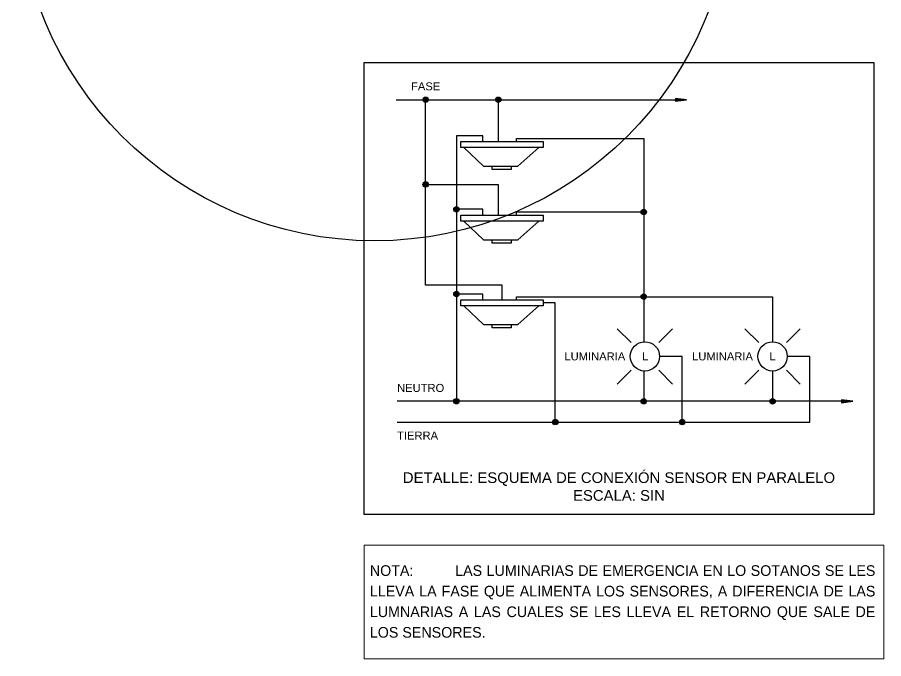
# Model space of a CAD drawing. Header units: metres. Extents: x 81 to 650, y -25 to 177.
# Drawn here: x 80.64 to 96.88, y -25.25 to -13.22 of the extents above; entities that cross this region are included whole.
import ezdxf
from ezdxf.enums import TextEntityAlignment as Align

# ---------------------------------------------------------------- set-up
doc = ezdxf.new("R2010")
doc.units = ezdxf.units.M
for name, color, linetype in [('-HAZ SENSORES', 21, 'Continuous'), ('-TEXTO ELÉCTRICO', 7, 'Continuous'), ('-TT', 4, 'Continuous'), ('RE60', 7, 'Continuous'), ('SENSOR MOVIMIENTO', 3, 'Continuous')]:
    doc.layers.add(name, color=color, linetype=linetype)
doc.layers.add('RE80', color=7, linetype='Continuous', lineweight=15)
doc.styles.add('ROMANS', font='arial.ttf')
doc.styles.get("Standard").update_dxf_attribs({"font": 'arial.ttf'})

# ---------------------------------------------------------------- blocks, each defined once
blk = doc.blocks.new('SENSOR-360-13.4')
at = {"layer": '-HAZ SENSORES'}
blk.add_circle((0, 0), 6.7, dxfattribs=at)
at = {"layer": 'SENSOR MOVIMIENTO'}
for points in [[(-0.05624235187755744, 0), (0.05624235187755744, 0)], [(0, 0.05624235187758586), (0, -0.05624235187758586)]]:
    blk.add_lwpolyline(points, dxfattribs=at)
for centre, radius in [((0, 0), 0.16894004889735), ((0, 0), 0.05624235187755888), ((0, 0.1125912003874419), 0.0208493105605605), ((0, -0.1125912003874419), 0.0208493105605605)]:
    blk.add_circle(centre, radius, dxfattribs=at)
blk = doc.blocks.new('FC')
at = {"layer": 'RE60'}
h = blk.add_hatch(dxfattribs=at)
h.set_pattern_fill('ANSI31', color=256, scale=0.005, angle=180)
h.set_pattern_definition([(225, (0.1667925915602332, -2.042552673951622e-17), (0.0004419417382415921, -0.0004419417382415923), [])])
h.paths.add_polyline_path([(0, 0), (0.14, 0.01749999999999998), (0.14, -0.01750000000000002)])
blk.add_lwpolyline([(0, 0), (0.14, -0.01750000000000002), (0.14, 0.01749999999999998), (0, 0)], dxfattribs=at)
blk = doc.blocks.new('DET-SENSORES EN PARALELO')
at = {"layer": '-TEXTO ELÉCTRICO'}
h = blk.add_hatch(color=256, dxfattribs=at)
h.dxf.hatch_style = 1
edge = h.paths.add_edge_path()
edge.add_arc((-3.62408628873672, 7.777844953144566), 0.0505648498306414, 0, 360)
h = blk.add_hatch(color=256, dxfattribs=at)
h.dxf.hatch_style = 1
edge = h.paths.add_edge_path()
edge.add_arc((-2.263665236461943, 7.777844953144566), 0.0505648498306414, 0, 360)
h = blk.add_hatch(color=256, dxfattribs=at)
h.dxf.hatch_style = 1
edge = h.paths.add_edge_path()
edge.add_arc((-3.62408628873672, 6.188558949883106), 0.0505648498306414, 0, 360)
h = blk.add_hatch(color=256, dxfattribs=at)
h.dxf.hatch_style = 1
edge = h.paths.add_edge_path()
edge.add_arc((-3.046502753173846, 5.723940918328163), 0.0505648498306414, 0, 360)
h = blk.add_hatch(color=256, dxfattribs=at)
h.dxf.hatch_style = 1
edge = h.paths.add_edge_path()
edge.add_arc((0.4650143228790287, 5.674018034528847), 0.0505648498306414, 0, 360)
h = blk.add_hatch(color=256, dxfattribs=at)
h.dxf.hatch_style = 1
edge = h.paths.add_edge_path()
edge.add_arc((-3.046502753173846, 4.134654915066675), 0.0505648498306414, 0, 360)
h = blk.add_hatch(color=256, dxfattribs=at)
h.dxf.hatch_style = 1
edge = h.paths.add_edge_path()
edge.add_arc((0.4650143228790287, 4.084732031267358), 0.0505648498306414, 0, 360)
h = blk.add_hatch(color=256, dxfattribs=at)
h.dxf.hatch_style = 1
edge = h.paths.add_edge_path()
edge.add_arc((-3.046502753173846, 2.123912858986725), 0.0505648498306414, 0, 360)
h = blk.add_hatch(color=256, dxfattribs=at)
h.dxf.hatch_style = 1
edge = h.paths.add_edge_path()
edge.add_arc((0.4650143228790429, 2.123037266770134), 0.0505648498306414, 0, 360)
h = blk.add_hatch(color=256, dxfattribs=at)
h.dxf.hatch_style = 1
edge = h.paths.add_edge_path()
edge.add_arc((2.879230368077368, 2.122358574135714), 0.0505648498306414, 0, 360)
h = blk.add_hatch(color=256, dxfattribs=at)
h.dxf.hatch_style = 1
edge = h.paths.add_edge_path()
edge.add_arc((-1.19464706544397, 1.731692750380399), 0.0505648498306414, 0, 360)
h = blk.add_hatch(color=256, dxfattribs=at)
h.dxf.hatch_style = 1
edge = h.paths.add_edge_path()
edge.add_arc((1.18548653086654, 1.731692750362053), 0.0505648498306414, 0, 360)
for p, q in [((-4.173954944218364, 7.777844953144566), (1.269501738912565, 7.777844953144567)), ((-2.263665236461943, 7.777318188723303), (-2.263665236461943, 6.992223525929518)), ((-2.263665236461943, 6.188558949883079), (-2.263665236461943, 5.612483398072759)), ((-0.0324939073513804, 3.484605705746906), (0.227538152963902, 3.224573645431712)), ((1.00638568771876, 3.484605705746923), (0.7463536274035505, 3.224573645431678)), ((2.361188409109824, 3.484605705746906), (2.621220469425121, 3.224573645431712)), ((3.400068004179981, 3.484605705746923), (3.140035943864772, 3.224573645431678)), ((0.227538152963902, 2.705758170992156), (-0.0324939073513093, 2.445726110676928)), ((0.4664121614465844, 2.689726016502206), (0.4664121614465844, 2.123037266788479)), ((0.7463536274034936, 2.705758170992156), (1.00638568771876, 2.445726110676945)), ((2.621220469425121, 2.705758170992156), (2.361188409109909, 2.445726110676928)), ((3.1400359438647, 2.705758170992156), (3.400068004179981, 2.445726110676945)), ((4.385054101928842, 2.122961891057053), (-4.159591853040723, 2.122358574154064))]:
    blk.add_line(p, q, dxfattribs=at)
for points in [[(-4.779058225321755, 8.475628879200668), (4.779058225321755, 8.475628879200668), (4.779058225321755, 0), (-4.779058225321755, 0)], [(-2.961882892206828, 6.992223525929518), (-1.421683682730659, 6.992223525929518), (-1.421683682730659, 6.879223038631383), (-2.961882892206828, 6.879223038631383)], [(-2.376456439644051, 6.529361632635642), (-2.022185495970859, 6.529361632635642), (-2.022185495970859, 6.469094701079817), (-2.376456439644051, 6.469094701079817)], [(-2.961882892206828, 5.612483398072759), (-1.421683682730659, 5.612483398072759), (-1.421683682730659, 5.499482910774623), (-2.961882892206828, 5.499482910774623)], [(-2.376456439644051, 5.149621504778882), (-2.022185495970859, 5.149621504778882), (-2.022185495970859, 5.089354573223054), (-2.376456439644051, 5.089354573223054)], [(-2.961882892206828, 4.023197394811272), (-1.421683682730659, 4.023197394811272), (-1.421683682730659, 3.910196907513133), (-2.961882892206828, 3.910196907513133)], [(-2.376456439644051, 3.560335501517393), (-2.022185495970859, 3.560335501517393), (-2.022185495970859, 3.500068569961568), (-2.376456439644051, 3.500068569961568)]]:
    blk.add_lwpolyline(points, close=True, dxfattribs=at)
for points in [[(-3.62408628873672, 6.188558949883106), (-3.62408628873672, 7.777844953144566)], [(-2.554764440966494, 6.99240779603904), (-2.554764440966494, 7.103681046184922), (-3.046502753173846, 7.103681046184922), (-3.046502753173846, 5.514395042923434)], [(-1.923191515386896, 6.99181833405965), (-1.923191515386896, 7.053758162385608), (0.4650143228790287, 7.053758162385608), (0.4650143228790287, 5.464472159124118)], [(-2.905191637824477, 6.879223038631365), (-2.537260243874298, 6.530542018163308), (-1.896557511823417, 6.529341058242693), (-1.503039423530649, 6.879223038631383)], [(-2.191783287468744, 4.023197394811272), (-2.191783287468744, 4.301817256693277), (-3.62408628873672, 4.301817256693277), (-3.62408628873672, 6.188558949883106), (-2.263665236461943, 6.188558949883079)], [(-2.554764440966494, 5.612667668182281), (-2.554764440966494, 5.723940918328163), (-3.046502753173846, 5.723940918328163), (-3.046502753173846, 4.134654915066675)], [(-1.923191515386896, 5.612078206202892), (-1.923191515386896, 5.674018034528847), (0.4650143228790287, 5.674018034528847), (0.4650143228790287, 4.084732031267358)], [(-2.905191637824477, 5.499482910774605), (-2.537260243874298, 5.150801890306548), (-1.896557511823417, 5.149600930385931), (-1.503039423530649, 5.499482910774623)], [(-2.554764440966494, 4.023381664920791), (-2.554764440966494, 4.134654915066675), (-3.046502753173846, 4.134654915066675), (-3.046502753173846, 2.123912858986725)], [(-1.923191515386896, 4.022792202941404), (-1.923191515386896, 4.084732031267358), (0.4650143228790287, 4.084732031267358), (0.4650143228790287, 3.236612681264101)], [(0.4650143228790287, 4.084732031267358), (2.880628206646258, 4.084732031267358), (2.880628206644909, 3.239917733072941)], [(-2.905191637824477, 3.910196907513115), (-2.537260243874298, 3.561515887045058), (-1.896557511823417, 3.560314927124441), (-1.503039423530649, 3.910196907513133)], [(-1.19464706544397, 1.731692750380399), (-1.194647065443888, 3.966697151162211), (-1.421683682730659, 3.966697151162211)], [(-4.159591853040723, 1.731692750380399), (1.186884369434082, 1.731692750380399), (1.186884369434082, 2.965165908211935), (0.7645526052834271, 2.965165908211935)], [(1.186884369434082, 1.731692750380399), (3.580566685895303, 1.731692750380399), (3.580566685895303, 2.965165908211935), (3.158234921744633, 2.965165908211935)], [(2.880628206644908, 2.690414083350928), (2.880628206644908, 2.12235857415406)]]:
    blk.add_lwpolyline(points, dxfattribs=at)
for centre, radius in [((-3.62408628873672, 7.777844953144566), 0.0505648498306414), ((-2.263665236461943, 7.777844953144566), 0.0505648498306414), ((-3.62408628873672, 6.188558949883106), 0.0505648498306414), ((-3.046502753173846, 5.723940918328163), 0.0505648498306414), ((0.4650143228790287, 5.674018034528847), 0.0505648498306414), ((-3.046502753173846, 4.134654915066675), 0.0505648498306414), ((0.4650143228790287, 4.084732031267358), 0.0505648498306414), ((0.4869458901837051, 2.965165908211935), 0.2747518248610065), ((2.880628206644908, 2.965165908211935), 0.2747518248610065), ((-3.046502753173846, 2.123912858986725), 0.0505648498306414), ((0.4650143228790429, 2.123037266770134), 0.0505648498306414), ((2.879230368077368, 2.122358574135714), 0.0505648498306414), ((-1.19464706544397, 1.731692750380399), 0.0505648498306414), ((1.18548653086654, 1.731692750362053), 0.0505648498306414)]:
    blk.add_circle(centre, radius, dxfattribs=at)
at = {"layer": '-TEXTO ELÉCTRICO', "xscale": 1.5, "yscale": 1.5, "zscale": 1.5, "rotation": 180}
for p in [(1.269501738912565, 7.777844953144567), (4.385054101928842, 2.122961891057053)]:
    blk.add_blockref('FC', p, dxfattribs=at)
at = {"layer": '-TEXTO ELÉCTRICO'}
for s, p in [('FASE', (-3.624317471459476, 8.028973105090799, 102.5999999999917)), ('LUMINARIA', (-0.4519815269157582, 2.965165908211938, 102.6)), ('L', (0.4905819859943107, 2.965165908211935, 102.6)), ('LUMINARIA', (1.941700789545446, 2.965165908211938, 102.6)), ('L', (2.880628206644908, 2.965165908211935, 102.6)), ('NEUTRO', (-3.717445818845352, 2.373486726100296, 205.1999999999917)), ('TIERRA', (-3.775229642943878, 1.480564598434165, -102.5999999999917))]:
    blk.add_text(s, height=0.15, rotation=359.9999999989714, dxfattribs=at).set_placement(p, align=Align.MIDDLE_CENTER)
at = {"layer": '-TEXTO ELÉCTRICO', "ltscale": 0.015, "insert": (-9e-16, 0.7906321055025014), "char_height": 0.2, "width": 8.094223738062757, "attachment_point": 2}
blk.add_mtext('DETALLE: ESQUEMA DE CONEXIÓN SENSOR EN PARALELO\\PESCALA: SIN', dxfattribs=at)
blk = doc.blocks.new('A$C74519313')
at = {"layer": '-TEXTO ELÉCTRICO'}
blk.add_blockref('DET-SENSORES EN PARALELO', (-4.779058225321762, 0), dxfattribs=at)

msp = doc.modelspace()

# ---------------------------------------------------------------- linework, layer by layer
at = {"layer": 'RE80', "ltscale": 0.015}
msp.add_lwpolyline([(87.13949648653022, -23.11917485687286), (96.8818236507177, -23.11917485687286), (96.8818236507177, -25.24674513130367), (87.13949648653022, -25.24674513130367)], close=True, dxfattribs=at)

# ---------------------------------------------------------------- block references
at = {"layer": '-TT'}
msp.add_blockref('A$C74519313', (96.69761293717374, -22.54272681363928), dxfattribs=at)
at = {"layer": 'SENSOR MOVIMIENTO'}
msp.add_blockref('SENSOR-360-13.4', (87.33890868590812, -10.71088145926359, -3.890818334184502e-08), dxfattribs=at)

# ---------------------------------------------------------------- texts
at = {"layer": 'RE80', "ltscale": 0.015, "insert": (87.24807829785938, -24.17507602053956, -2.875822247005999e-08), "char_height": 0.2, "width": 9.449534639314365, "attachment_point": 4, "style": 'ROMANS'}
msp.add_mtext('\\pxa0.66667,sm1.15833,qj;{\\fAptos|b0|i0|c0|p34;NOTA:^ILAS LUMINARIAS DE EMERGENCIA EN LO SOTANOS SE LES LLEVA LA FASE QUE ALIMENTA LOS SENSORES, A DIFERENCIA DE LAS LUMNARIAS A LAS CUALES SE LES LLEVA EL RETORNO QUE SALE DE LOS SENSORES.}', dxfattribs=at)

doc.saveas('drawing.dxf')
